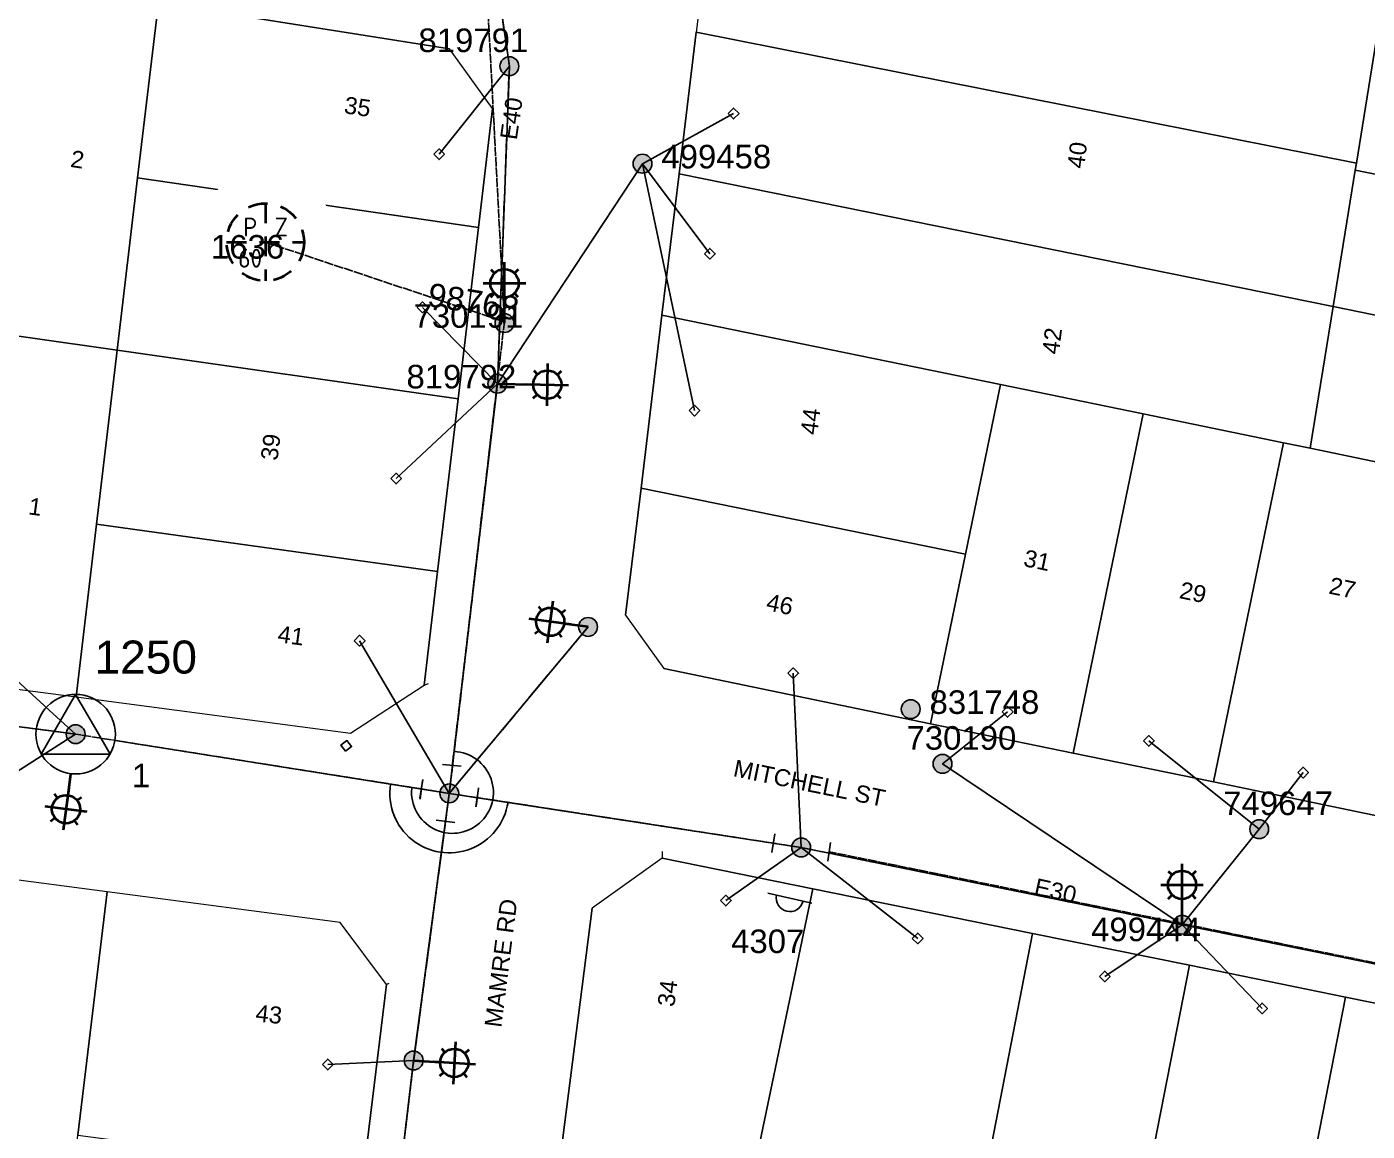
# Model space of a CAD drawing. Header units: metres. Extents: x 291879 to 294448, y 6259965 to 6261176.
# Drawn here: x 293697 to 293839.3, y 6260520.1 to 6260637.2 of the extents above; entities that cross this region are included whole.
import ezdxf
from ezdxf.enums import TextEntityAlignment as Align

# ---------------------------------------------------------------- set-up
doc = ezdxf.new("R2010")
doc.units = ezdxf.units.M
for name, pattern in [('Cable Exist OH', [1, 1, 0]), ('Cable New OH', [6, 4, -2]), ('Dash', [5, 3, -2])]:
    doc.linetypes.add(name, pattern=pattern)
doc.layers.get('0').update_dxf_attribs({"color": 6})
for name, color, linetype, lineweight in [('Cadastre Buildings_SP_EXT', 9, 'Continuous', 5), ('Cadastre Land Parcels_SP_EXT', 9, 'Continuous', 5), ('Cadastre Road Names_SP_HV_LV_SL_EXT', 9, 'Continuous', 5), ('Cadastre Roads_SP_EXT', 9, 'Continuous', 5)]:
    doc.layers.add(name, color=color, linetype=linetype, lineweight=lineweight)
for name, color, linetype in [('Equip_SL_EXT', 7, 'Continuous'), ('Equip_SP_HV_EXT', 7, 'Continuous'), ('Equip_SP_SL_EXT', 7, 'Continuous'), ('Mains_HV_EXT', 7, 'Continuous'), ('Mains_HV_NEW', 2, 'Continuous'), ('Mains_HV_NEW_Hardwired', 2, 'Continuous'), ('Mains_LV_EXT', 7, 'Continuous'), ('Mains_LV_NEW', 2, 'Continuous'), ('Mains_LV_NEW_E56', 2, 'Continuous'), ('Mains_LV_NEW_Hardwired', 2, 'Continuous'), ('Mains_SL_EXT', 7, 'Continuous'), ('OH_Details_SP_MISC', 7, 'Continuous'), ('Services_SP_EXT', 7, 'Continuous'), ('Sub_SP_HV_LV_EXT', 7, 'Continuous'), ('SupportsOH_SP_TR_HV_LV_SL_EXT', 7, 'Continuous')]:
    doc.layers.add(name, color=color, linetype=linetype)
doc.layers.add('Features_DEL', color=1, linetype='Continuous', plot=False)
doc.styles.add('iecARIAL', font='arial.ttf', dxfattribs={"height": 2})
doc.styles.add('IESYMBOL1', font='isocp.shx')
doc.styles.add('POLE_LABEL', font='arial.ttf')
doc.styles.add('SLCP_LABEL', font='arial.ttf', dxfattribs={"height": 3.5})
doc.styles.get("Standard").update_dxf_attribs({"font": 'arial.ttf'})

# ---------------------------------------------------------------- blocks, each defined once
blk = doc.blocks.new('SUB_POLE_EXT')
blk.add_wipeout([(0, 4.22), (0.42, 4.2), (0.83, 4.14), (1.21, 4.05), (1.62, 3.9), (1.99, 3.72), (2.35, 3.51), (2.68, 3.26), (2.99, 2.99), (3.28, 2.66), (3.52, 2.34), (3.76, 1.92), (3.9, 1.62), (4.04, 1.23), (4.18, 0.63), (4.22, 0), (4.18, -0.61), (4.06, -1.15), (3.9, -1.62), (3.58, -2.24), (3.22, -2.73), (2.97, -3.01), (2.68, -3.26), (2.36, -3.5), (2, -3.72), (1.64, -3.89), (1.25, -4.03), (0.82, -4.14), (0.42, -4.2), (0, -4.22), (-0.41, -4.2), (-0.8, -4.15), (-1.21, -4.05), (-1.62, -3.9), (-1.99, -3.73), (-2.35, -3.51), (-2.68, -3.26), (-2.96, -3.02), (-3.23, -2.72), (-3.51, -2.35), (-3.71, -2.01), (-3.91, -1.6), (-4.05, -1.21), (-4.16, -0.76), (-4.22, -0.14), (-4.21, 0.39), (-4.14, 0.83), (-4.03, 1.27), (-3.9, 1.63), (-3.71, 2.02), (-3.5, 2.37), (-3.28, 2.67), (-2.99, 2.99), (-2.68, 3.27), (-2.33, 3.52), (-1.98, 3.73), (-1.63, 3.9), (-1.2, 4.05), (-0.78, 4.15), (-0.4, 4.21)])
blk.add_line((2.16, 0.48), (2.16, 0.48, 0))
blk.add_lwpolyline([(-4.22, 0, 1), (4.22, 0, 1)], format="xyb", close=True)
blk.add_lwpolyline([(2.14, 0.52), (0, 4.22), (-3.66, -2.11), (3.66, -2.11)], close=True)
for tag, height, flags, p in [('ASSET_NUM', 3.5, 8, (2, 2)), ('STREET_CODE', 0.2, 9, (1.5, 0)), ('CONSTRUCTED_VOLTAGE', 0.2, 9, (1.5, -0.2)), ('OPERATING_VOLTAGE', 0.2, 9, (1.5, -0.6)), ('OPERATED_BY', 0.2, 9, (1.5, -0.8)), ('ORIENTATION', 0.2, 9, (1.5, -1.2)), ('OWNED_BY', 0.2, 9, (1.5, -1.4)), ('NO_PHASES', 0.2, 9, (1.5, -0.4)), ('MAINTAINED_BY', 0.2, 9, (1.5, -1)), ('SECONDARY_VOLTAGE', 0.2, 9, (1.5, -1.6)), ('STATE', 0.2, 9, (1.5, -1.8)), ('SUBSTATION_TYPE', 0.2, 9, (1.5, -2)), ('STREETNAME', 0.2, 9, (1.5, -2.8)), ('USAGE', 0.2, 9, (1.5, -2.2)), ('LEGEND', 0.2, 9, (1.5, -2.4)), ('LOCATION', 0.2, 9, (1.5, -2.6)), ('SUBURB', 0.2, 9, (1.5, -3)), ('Z', 0.2, 1, (1.5, -3.4)), ('NOTES', 0.2, 9, (1.5, -3.2))]:
    blk.add_attdef(tag, text='', height=height, dxfattribs=dict(flags=flags)).set_placement(p, align=Align.MIDDLE_LEFT)
blk = doc.blocks.new('SL_LANTERN_EXT')
at = {"lineweight": 40}
for p, q in [((0, 1.97), (0, 6.47)), ((-1.46, 5.68), (-1.06, 5.28)), ((1.46, 5.68), (1.06, 5.28)), ((-2.25, 4.22), (2.25, 4.22)), ((-1.46, 2.76), (-1.06, 3.16)), ((1.46, 2.76), (1.06, 3.16)), ((0, 0), (0, 2.72))]:
    blk.add_line(p, q, dxfattribs=at)
blk.add_circle((0, 4.22), 1.5, dxfattribs=at)
at = {"style": 'iecARIAL', "flags": 8}
blk.add_attdef('ASSET_NUM', (1.5, 1.5), '', height=2.5, dxfattribs=at)
for tag, p, height, flags in [('CONSTRUCTED_VOLTAGE', (0.98, -0.65), 0.2, 9), ('CONTROL_TYPE', (0.98, -0.85), 0.2, 9), ('LANTERN_PURPOSE', (0.98, -1.05), 0.2, 9), ('LANTERN_TYPE', (0.98, -1.25), 0.2, 9), ('NO_PHASES', (0.98, -1.45), 0.2, 9), ('LNUMBER', (2.18, -3.25), 2.5, 8), ('OPERATING_VOLTAGE', (0.98, -1.65), 0.2, 9), ('ORIENTATION', (0.98, -1.85), 0.2, 9), ('OWNED_BY', (0.98, -2.05), 0.2, 9), ('STATE', (0.98, -2.25), 0.2, 9), ('USAGE', (0.98, -2.45), 0.2, 9), ('CEXIST', (0.98, -2.65), 0.2, 9), ('CNEW', (0.98, -2.85), 0.2, 9), ('CNUMBER', (0.98, -3.05), 0.2, 9), ('CREMOVE', (0.98, -3.25), 0.2, 9), ('CREPLACE', (0.98, -3.45), 0.2, 9), ('LKINGHEIGHT', (0.98, -3.65), 0.2, 9), ('LBRACKET', (0.98, -3.85), 0.2, 9), ('LBRACKETVOCAB', (0.98, -4.05), 0.2, 9), ('LCATEGORY', (0.98, -4.25), 0.2, 9), ('LCHARGE1', (0.98, -4.45), 0.2, 9), ('LCHARGE1PERCENT', (0.98, -4.65), 0.2, 9), ('LCHARGE2', (0.98, -4.85), 0.2, 9), ('LCHARGE2PERCENT', (0.98, -5.05), 0.2, 9), ('LCHARGE3', (0.98, -5.25), 0.2, 9), ('LCHARGE3PERCENT', (0.98, -5.45), 0.2, 9), ('LEXIST', (0.98, -5.65), 0.2, 9), ('LLAMP', (0.98, -5.85), 0.2, 9), ('LLAMPVOCAB', (0.98, -6.05), 0.2, 9), ('LMAST', (0.98, -6.25), 0.2, 9), ('LMASTVOCAB', (0.98, -6.45), 0.2, 9), ('LNEW', (0.98, -6.65), 0.2, 9), ('LANTNUMBER', (0.98, -6.85), 0.2, 9), ('LOUTREACH', (0.98, -7.25), 0.2, 9), ('LOUTREACHVOCAB', (0.98, -7.45), 0.2, 9), ('LRATECODE', (0.98, -7.65), 0.2, 9), ('LREMOVE', (0.98, -7.85), 0.2, 9), ('LREPLACE', (0.98, -8.05), 0.2, 9), ('LTYPE', (0.98, -8.25), 0.2, 9), ('LTYPEVOCAB', (0.98, -8.45), 0.2, 9), ('LEGEND', (0.98, -8.65), 0.2, 9), ('STREETNAME', (0.98, -9.25), 0.2, 9), ('SUBURB', (0.98, -9.45), 0.2, 1), ('LOCATION', (0.98, -8.85), 0.2, 9), ('NOTES', (0.98, -9.05), 0.2, 9)]:
    blk.add_attdef(tag, p, '', height=height, dxfattribs=dict(flags=flags))
blk = doc.blocks.new('*U781')
at = {"lineweight": 40}
for p, q in [((4.44, 2), (4.18, -2.49)), ((0, 0), (2.81, -0.16)), ((2.94, 1.29), (3.31, 0.87)), ((5.85, 1.13), (5.43, 0.75)), ((2.06, -0.12), (6.55, -0.38)), ((2.77, -1.62), (3.19, -1.25)), ((5.68, -1.79), (5.31, -1.37))]:
    blk.add_line(p, q, dxfattribs=at)
blk.add_circle((4.31, -0.25), 1.5, dxfattribs=at)
at = {"style": 'iecARIAL', "flags": 8}
blk.add_attdef('ASSET_NUM', (1.5, 1.5), '', height=2.5, dxfattribs=at)
for tag, p, height, flags in [('CONSTRUCTED_VOLTAGE', (0.98, -0.65), 0.2, 9), ('CONTROL_TYPE', (0.98, -0.85), 0.2, 9), ('LANTERN_PURPOSE', (0.98, -1.05), 0.2, 9), ('LANTERN_TYPE', (0.98, -1.25), 0.2, 9), ('NO_PHASES', (0.98, -1.45), 0.2, 9), ('LNUMBER', (2.18, -3.25), 2.5, 8), ('OPERATING_VOLTAGE', (0.98, -1.65), 0.2, 9), ('ORIENTATION', (0.98, -1.85), 0.2, 9), ('OWNED_BY', (0.98, -2.05), 0.2, 9), ('STATE', (0.98, -2.25), 0.2, 9), ('USAGE', (0.98, -2.45), 0.2, 9), ('CEXIST', (0.98, -2.65), 0.2, 9), ('CNEW', (0.98, -2.85), 0.2, 9), ('CNUMBER', (0.98, -3.05), 0.2, 9), ('CREMOVE', (0.98, -3.25), 0.2, 9), ('CREPLACE', (0.98, -3.45), 0.2, 9), ('LKINGHEIGHT', (0.98, -3.65), 0.2, 9), ('LBRACKET', (0.98, -3.85), 0.2, 9), ('LBRACKETVOCAB', (0.98, -4.05), 0.2, 9), ('LCATEGORY', (0.98, -4.25), 0.2, 9), ('LCHARGE1', (0.98, -4.45), 0.2, 9), ('LCHARGE1PERCENT', (0.98, -4.65), 0.2, 9), ('LCHARGE2', (0.98, -4.85), 0.2, 9), ('LCHARGE2PERCENT', (0.98, -5.05), 0.2, 9), ('LCHARGE3', (0.98, -5.25), 0.2, 9), ('LCHARGE3PERCENT', (0.98, -5.45), 0.2, 9), ('LEXIST', (0.98, -5.65), 0.2, 9), ('LLAMP', (0.98, -5.85), 0.2, 9), ('LLAMPVOCAB', (0.98, -6.05), 0.2, 9), ('LMAST', (0.98, -6.25), 0.2, 9), ('LMASTVOCAB', (0.98, -6.45), 0.2, 9), ('LNEW', (0.98, -6.65), 0.2, 9), ('LANTNUMBER', (0.98, -6.85), 0.2, 9), ('LOUTREACH', (0.98, -7.25), 0.2, 9), ('LOUTREACHVOCAB', (0.98, -7.45), 0.2, 9), ('LRATECODE', (0.98, -7.65), 0.2, 9), ('LREMOVE', (0.98, -7.85), 0.2, 9), ('LREPLACE', (0.98, -8.05), 0.2, 9), ('LTYPE', (0.98, -8.25), 0.2, 9), ('LTYPEVOCAB', (0.98, -8.45), 0.2, 9), ('LEGEND', (0.98, -8.65), 0.2, 9), ('STREETNAME', (0.98, -9.25), 0.2, 9), ('SUBURB', (0.98, -9.45), 0.2, 1), ('LOCATION', (0.98, -8.85), 0.2, 9), ('NOTES', (0.98, -9.05), 0.2, 9)]:
    blk.add_attdef(tag, p, '', height=height, dxfattribs=dict(flags=flags))
blk = doc.blocks.new('*U782')
at = {"lineweight": 40}
for p, q in [((-5.27, 2.18), (-4.93, 1.73)), ((-4.32, -1.69), (-3.72, 2.77)), ((-2.38, 1.79), (-2.83, 1.45)), ((-1.79, 0.24), (-6.25, 0.84)), ((0, 0), (-2.53, 0.34)), ((-5.66, -0.71), (-5.21, -0.37)), ((-2.77, -1.1), (-3.11, -0.65))]:
    blk.add_line(p, q, dxfattribs=at)
blk.add_circle((-4.02, 0.54), 1.5, dxfattribs=at)
at = {"style": 'iecARIAL', "flags": 8}
blk.add_attdef('ASSET_NUM', (1.5, 1.5), '', height=2.5, dxfattribs=at)
for tag, p, height, flags in [('CONSTRUCTED_VOLTAGE', (0.98, -0.65), 0.2, 9), ('CONTROL_TYPE', (0.98, -0.85), 0.2, 9), ('LANTERN_PURPOSE', (0.98, -1.05), 0.2, 9), ('LANTERN_TYPE', (0.98, -1.25), 0.2, 9), ('NO_PHASES', (0.98, -1.45), 0.2, 9), ('LNUMBER', (2.18, -3.25), 2.5, 8), ('OPERATING_VOLTAGE', (0.98, -1.65), 0.2, 9), ('ORIENTATION', (0.98, -1.85), 0.2, 9), ('OWNED_BY', (0.98, -2.05), 0.2, 9), ('STATE', (0.98, -2.25), 0.2, 9), ('USAGE', (0.98, -2.45), 0.2, 9), ('CEXIST', (0.98, -2.65), 0.2, 9), ('CNEW', (0.98, -2.85), 0.2, 9), ('CNUMBER', (0.98, -3.05), 0.2, 9), ('CREMOVE', (0.98, -3.25), 0.2, 9), ('CREPLACE', (0.98, -3.45), 0.2, 9), ('LKINGHEIGHT', (0.98, -3.65), 0.2, 9), ('LBRACKET', (0.98, -3.85), 0.2, 9), ('LBRACKETVOCAB', (0.98, -4.05), 0.2, 9), ('LCATEGORY', (0.98, -4.25), 0.2, 9), ('LCHARGE1', (0.98, -4.45), 0.2, 9), ('LCHARGE1PERCENT', (0.98, -4.65), 0.2, 9), ('LCHARGE2', (0.98, -4.85), 0.2, 9), ('LCHARGE2PERCENT', (0.98, -5.05), 0.2, 9), ('LCHARGE3', (0.98, -5.25), 0.2, 9), ('LCHARGE3PERCENT', (0.98, -5.45), 0.2, 9), ('LEXIST', (0.98, -5.65), 0.2, 9), ('LLAMP', (0.98, -5.85), 0.2, 9), ('LLAMPVOCAB', (0.98, -6.05), 0.2, 9), ('LMAST', (0.98, -6.25), 0.2, 9), ('LMASTVOCAB', (0.98, -6.45), 0.2, 9), ('LNEW', (0.98, -6.65), 0.2, 9), ('LANTNUMBER', (0.98, -6.85), 0.2, 9), ('LOUTREACH', (0.98, -7.25), 0.2, 9), ('LOUTREACHVOCAB', (0.98, -7.45), 0.2, 9), ('LRATECODE', (0.98, -7.65), 0.2, 9), ('LREMOVE', (0.98, -7.85), 0.2, 9), ('LREPLACE', (0.98, -8.05), 0.2, 9), ('LTYPE', (0.98, -8.25), 0.2, 9), ('LTYPEVOCAB', (0.98, -8.45), 0.2, 9), ('LEGEND', (0.98, -8.65), 0.2, 9), ('STREETNAME', (0.98, -9.25), 0.2, 9), ('SUBURB', (0.98, -9.45), 0.2, 1), ('LOCATION', (0.98, -8.85), 0.2, 9), ('NOTES', (0.98, -9.05), 0.2, 9)]:
    blk.add_attdef(tag, p, '', height=height, dxfattribs=dict(flags=flags))
blk = doc.blocks.new('*U783')
at = {"lineweight": 40}
for p, q in [((0, 0), (-0.83, -6.48)), ((-2.28, -6.33), (-1.94, -6.78)), ((-0.74, -5.73), (-1.31, -10.2)), ((0.61, -6.7), (0.16, -7.05)), ((1.21, -8.25), (-3.25, -7.68)), ((-2.66, -9.23), (-2.21, -8.88)), ((0.24, -9.6), (-0.11, -9.15))]:
    blk.add_line(p, q, dxfattribs=at)
blk.add_circle((-1.02, -7.96), 1.5, dxfattribs=at)
at = {"style": 'iecARIAL', "flags": 8}
blk.add_attdef('ASSET_NUM', (1.5, 1.5), '', height=2.5, dxfattribs=at)
for tag, p, height, flags in [('CONSTRUCTED_VOLTAGE', (0.98, -0.65), 0.2, 9), ('CONTROL_TYPE', (0.98, -0.85), 0.2, 9), ('LANTERN_PURPOSE', (0.98, -1.05), 0.2, 9), ('LANTERN_TYPE', (0.98, -1.25), 0.2, 9), ('NO_PHASES', (0.98, -1.45), 0.2, 9), ('LNUMBER', (2.18, -3.25), 2.5, 8), ('OPERATING_VOLTAGE', (0.98, -1.65), 0.2, 9), ('ORIENTATION', (0.98, -1.85), 0.2, 9), ('OWNED_BY', (0.98, -2.05), 0.2, 9), ('STATE', (0.98, -2.25), 0.2, 9), ('USAGE', (0.98, -2.45), 0.2, 9), ('CEXIST', (0.98, -2.65), 0.2, 9), ('CNEW', (0.98, -2.85), 0.2, 9), ('CNUMBER', (0.98, -3.05), 0.2, 9), ('CREMOVE', (0.98, -3.25), 0.2, 9), ('CREPLACE', (0.98, -3.45), 0.2, 9), ('LKINGHEIGHT', (0.98, -3.65), 0.2, 9), ('LBRACKET', (0.98, -3.85), 0.2, 9), ('LBRACKETVOCAB', (0.98, -4.05), 0.2, 9), ('LCATEGORY', (0.98, -4.25), 0.2, 9), ('LCHARGE1', (0.98, -4.45), 0.2, 9), ('LCHARGE1PERCENT', (0.98, -4.65), 0.2, 9), ('LCHARGE2', (0.98, -4.85), 0.2, 9), ('LCHARGE2PERCENT', (0.98, -5.05), 0.2, 9), ('LCHARGE3', (0.98, -5.25), 0.2, 9), ('LCHARGE3PERCENT', (0.98, -5.45), 0.2, 9), ('LEXIST', (0.98, -5.65), 0.2, 9), ('LLAMP', (0.98, -5.85), 0.2, 9), ('LLAMPVOCAB', (0.98, -6.05), 0.2, 9), ('LMAST', (0.98, -6.25), 0.2, 9), ('LMASTVOCAB', (0.98, -6.45), 0.2, 9), ('LNEW', (0.98, -6.65), 0.2, 9), ('LANTNUMBER', (0.98, -6.85), 0.2, 9), ('LOUTREACH', (0.98, -7.25), 0.2, 9), ('LOUTREACHVOCAB', (0.98, -7.45), 0.2, 9), ('LRATECODE', (0.98, -7.65), 0.2, 9), ('LREMOVE', (0.98, -7.85), 0.2, 9), ('LREPLACE', (0.98, -8.05), 0.2, 9), ('LTYPE', (0.98, -8.25), 0.2, 9), ('LTYPEVOCAB', (0.98, -8.45), 0.2, 9), ('LEGEND', (0.98, -8.65), 0.2, 9), ('STREETNAME', (0.98, -9.25), 0.2, 9), ('SUBURB', (0.98, -9.45), 0.2, 1), ('LOCATION', (0.98, -8.85), 0.2, 9), ('NOTES', (0.98, -9.05), 0.2, 9)]:
    blk.add_attdef(tag, p, '', height=height, dxfattribs=dict(flags=flags))
blk = doc.blocks.new('CCP_EXT')
at = {"flags": 9}
for tag, p in [('LEGEND', (0, -1.4)), ('STATE', (0, -1.8)), ('LIFE_SUPPORT', (0, -1.6)), ('NOTES', (0, -2))]:
    blk.add_attdef(tag, text='', height=0.2, dxfattribs=at).set_placement(p, align=Align.MIDDLE_LEFT)
blk.add_wipeout([(0, 0.57), (0.57, 0), (0, -0.57), (-0.57, 0)])
blk.add_lwpolyline([(-0.57, 0), (0, 0.57), (0.57, 0), (0, -0.57), (-0.57, 0)])
at = {"flags": 1}
blk.add_attdef('Z', (0, 0), '', height=0.2, dxfattribs=at)
at = {"flags": 9}
for tag, p in [('CCP_TYPE', (0, 0)), ('CONSTRUCTED_VOLTAGE', (0, -0.2)), ('OPERATING_VOLTAGE', (0, -0.6)), ('ORIENTATION', (0, -0.8)), ('OWNED_BY', (0, -1)), ('NO_PHASES', (0, -0.4)), ('USAGE', (0, -1.2))]:
    blk.add_attdef(tag, text='', height=0.2, dxfattribs=at).set_placement(p, align=Align.MIDDLE_LEFT)
blk = doc.blocks.new('POLE_EXT')
blk.add_hatch(color=256).paths.add_polyline_path([(-1, 0, 1), (1, 0, 1)])
blk.add_lwpolyline([(-1, 0, 1), (1, 0, 1)], format="xyb", close=True)
for tag, height, flags, p in [('pNumber', 2.5, 8, (-17.84, 2.07)), ('OWNED_BY', 0.2, 9, (1.35, -0.4)), ('SPECIAL_USE', 0.2, 9, (1.35, -0.8)), ('STATE', 0.2, 9, (1.35, -1)), ('cLV', 0.2, 9, (1.35, -1.4)), ('PARENT', 0.2, 9, (1.35, -0.6)), ('USAGE', 0.2, 9, (1.35, -1.2)), ('hDepth', 0.2, 9, (1.35, -1.6)), ('hDia', 0.2, 9, (1.35, -1.8)), ('cHV', 0.2, 9, (1.35, -2)), ('LBRACKET', 0.2, 9, (1.35, -2.2)), ('LExisting', 0.2, 9, (1.35, -2.4)), ('LANTNUMBER', 0.2, 9, (1.35, -2.6)), ('LOther', 0.2, 9, (1.35, -2.8)), ('cLinedev', 0.2, 9, (1.35, -3.4)), ('pExisting', 0.2, 9, (1.35, -3.8)), ('LRemove', 0.2, 9, (1.35, -3)), ('LEGEND', 0.2, 9, (1.35, -3.2)), ('LOCATION', 0.2, 9, (1.35, -3.6)), ('PFNUMBER', 0.2, 9, (1.35, -4)), ('NEWPFNUMBER', 0.2, 9, (1.35, -4.2)), ('pFooting', 0.2, 9, (1.35, -4.4)), ('pNew', 0.2, 9, (1.35, -4.6)), ('pRelocate', 0.2, 9, (1.35, -5)), ('pRemove', 0.2, 9, (1.35, -5.2)), ('pReplace', 0.2, 9, (1.35, -5.4)), ('pStay', 0.2, 9, (1.35, -5.6)), ('pType', 0.2, 9, (1.35, -5.8)), ('cspan', 0.2, 9, (1.35, -6)), ('STREETNAME', 0.2, 9, (1.35, -6.2)), ('SUBURB', 0.2, 9, (1.35, -6.4)), ('OPERATED_BY', 0.2, 9, (1.36, -7.01)), ('NOTES', 0.2, 9, (1.35, -6.6)), ('MAINTAINED_BY', 0.2, 9, (1.36, -6.81))]:
    blk.add_attdef(tag, text='', height=height, dxfattribs=dict(flags=flags)).set_placement(p, align=Align.MIDDLE_LEFT)
at = {"style": 'POLE_LABEL'}
for tag, height, flags, p in [('ASSET_NUM', 2.5, 8, (2, 2)), ('STRUCTURE_PLANT_NUMBER', 0.2, 9, (1.35, 0.03)), ('STREET_CODE', 0.2, 9, (1.35, -0.2))]:
    blk.add_attdef(tag, text='', height=height, dxfattribs=dict(at, flags=flags)).set_placement(p, align=Align.MIDDLE_LEFT)
at = {"flags": 1}
blk.add_attdef('Z', (1.35, -7.33), '', height=0.2, dxfattribs=at)
blk = doc.blocks.new('HV_USL_CLOSED_EXT')
blk.add_line((2.4, 5.5), (-2.4, 5.5))
blk.add_lwpolyline([(1.44, 5.5, 0.414214), (0, 6.94, 0.414214), (-1.44, 5.5)], format="xyb")
for tag, height, flags, p in [('ASSET_NUM', 2.5, 8, (2, 2)), ('STREET_CODE', 0.2, 9, (1.5, 0)), ('ACTUAL_STATUS', 0.2, 9, (1.5, -0.2)), ('CONSTRUCTED_VOLTAGE', 0.2, 9, (1.5, -0.4)), ('OPERATING_VOLTAGE', 0.2, 9, (1.5, -0.8)), ('ORIENTATION', 0.2, 9, (1.5, -1)), ('OWNED_BY', 0.2, 9, (1.5, -1.2)), ('OPERATED_BY', 0.2, 9, (1.5, -1.4)), ('NO_PHASES', 0.2, 9, (1.5, -0.6)), ('STATE', 0.2, 9, (1.5, -1.8)), ('SWITCH_TYPE', 0.2, 9, (1.5, -2)), ('STREETNAME', 0.2, 9, (1.5, -2.8)), ('MAINTAINED_BY', 0.2, 9, (1.5, -1.6)), ('USAGE', 0.2, 9, (1.5, -2.2)), ('LEGEND', 0.2, 9, (1.5, -2.4)), ('LOCATION', 0.2, 9, (1.5, -2.6)), ('SUBURB', 0.2, 9, (1.5, -3)), ('Z', 0.2, 1, (1.5, -3.6)), ('NOTES', 0.2, 9, (1.5, -3.2)), ('LABEL_ALIGNMENT', 0.2, 9, (1.5, -3.4))]:
    blk.add_attdef(tag, text='', height=height, dxfattribs=dict(flags=flags)).set_placement(p, align=Align.MIDDLE_LEFT)
blk = doc.blocks.new('SLCP_ZELL_EXT')
blk.add_wipeout([(-0.24, 7.5), (-0.71, 7.47), (-1.17, 7.41), (-1.64, 7.32), (-2.09, 7.21), (-2.54, 7.06), (-2.98, 6.89), (-3.41, 6.69), (-3.82, 6.46), (-4.22, 6.21), (-4.6, 5.93), (-4.96, 5.63), (-5.31, 5.31), (-5.63, 4.96), (-5.93, 4.6), (-6.21, 4.22), (-6.46, 3.82), (-6.69, 3.41), (-6.89, 2.98), (-7.06, 2.54), (-7.21, 2.09), (-7.32, 1.64), (-7.41, 1.17), (-7.47, 0.71), (-7.5, 0.24), (-7.5, -0.24), (-7.47, -0.71), (-7.41, -1.17), (-7.32, -1.64), (-7.21, -2.09), (-7.06, -2.54), (-6.89, -2.98), (-6.69, -3.41), (-6.46, -3.82), (-6.21, -4.22), (-5.93, -4.6), (-5.63, -4.96), (-5.31, -5.31), (-4.96, -5.63), (-4.6, -5.93), (-4.22, -6.21), (-3.82, -6.46), (-3.41, -6.69), (-2.98, -6.89), (-2.54, -7.06), (-2.09, -7.21), (-1.64, -7.32), (-1.17, -7.41), (-0.71, -7.47), (-0.24, -7.5), (0.24, -7.5), (0.71, -7.47), (1.17, -7.41), (1.64, -7.32), (2.09, -7.21), (2.54, -7.06), (2.98, -6.89), (3.41, -6.69), (3.82, -6.46), (4.22, -6.21), (4.6, -5.93), (4.96, -5.63), (5.31, -5.31), (5.63, -4.96), (5.93, -4.6), (6.21, -4.22), (6.46, -3.82), (6.69, -3.41), (6.89, -2.98), (7.06, -2.54), (7.21, -2.09), (7.32, -1.64), (7.41, -1.17), (7.47, -0.71), (7.5, -0.24), (7.5, 0.24), (7.47, 0.71), (7.41, 1.17), (7.32, 1.64), (7.21, 2.09), (7.06, 2.54), (6.89, 2.98), (6.69, 3.41), (6.46, 3.82), (6.21, 4.22), (5.93, 4.6), (5.63, 4.96), (5.31, 5.31), (4.96, 5.63), (4.6, 5.93), (4.22, 6.21), (3.82, 6.46), (3.41, 6.69), (2.98, 6.89), (2.54, 7.06), (2.09, 7.21), (1.64, 7.32), (1.17, 7.41), (0.71, 7.47), (0.24, 7.5)])
at = {"linetype": 'Dash', "lineweight": 40, "ltscale": 0.7}
for p, q in [((0, 4.11), (0, -4.11)), ((-4.11, 0), (4.11, 0))]:
    blk.add_line(p, q, dxfattribs=at)
blk.add_circle((0, 0), 4.11, dxfattribs=at)
at = {"lineweight": 40, "style": 'IESYMBOL1'}
for s, p in [('P', (-1.6, 0)), ('Z', (1.7, 0)), ('60', (-1.61, -3.31))]:
    blk.add_text(s, height=2, dxfattribs=at).set_placement(p, align=Align.BOTTOM_CENTER)
at = {"style": 'SLCP_LABEL'}
for tag, height, flags, p in [('ASSET_NUM', 2.5, 8, (2, 2)), ('STREET_CODE', 0.2, 9, (0, -0.2))]:
    blk.add_attdef(tag, text='', height=height, dxfattribs=dict(at, flags=flags)).set_placement(p, align=Align.MIDDLE_LEFT)
at = {"flags": 1}
blk.add_attdef('Z', (0, 0), '', height=0.2, dxfattribs=at)
at = {"flags": 9}
for tag, p in [('CONSTRUCTED_VOLTAGE', (0, -0.4)), ('CONTROL_TYPE', (0, -0.6)), ('OPERATING_VOLTAGE', (0, -1)), ('ORIENTATION', (0, -1.2)), ('OWNED_BY', (0, -1.4)), ('NO_PHASES', (0, -0.8)), ('STATE', (0, -2)), ('USAGE', (0, -1.6)), ('LOCATION', (0, -1.8)), ('NOTES', (0, -2.2))]:
    blk.add_attdef(tag, text='', height=0.2, dxfattribs=at).set_placement(p, align=Align.MIDDLE_LEFT)
blk = doc.blocks.new('*U773')
at = {"lineweight": 40}
for p, q in [((5.33, 2.15), (5.25, -2.35)), ((0, 0), (3.8, -0.07)), ((3.86, 1.39), (4.25, 0.98)), ((6.78, 1.33), (6.37, 0.94)), ((3.04, -0.06), (7.54, -0.14)), ((3.81, -1.53), (4.21, -1.14)), ((6.72, -1.58), (6.33, -1.18))]:
    blk.add_line(p, q, dxfattribs=at)
blk.add_circle((5.29, -0.1), 1.5, dxfattribs=at)
at = {"style": 'iecARIAL', "flags": 8}
blk.add_attdef('ASSET_NUM', (1.5, 1.5), '', height=2.5, dxfattribs=at)
for tag, p, height, flags in [('CONSTRUCTED_VOLTAGE', (0.98, -0.65), 0.2, 9), ('CONTROL_TYPE', (0.98, -0.85), 0.2, 9), ('LANTERN_PURPOSE', (0.98, -1.05), 0.2, 9), ('LANTERN_TYPE', (0.98, -1.25), 0.2, 9), ('NO_PHASES', (0.98, -1.45), 0.2, 9), ('LNUMBER', (2.18, -3.25), 2.5, 8), ('OPERATING_VOLTAGE', (0.98, -1.65), 0.2, 9), ('ORIENTATION', (0.98, -1.85), 0.2, 9), ('OWNED_BY', (0.98, -2.05), 0.2, 9), ('STATE', (0.98, -2.25), 0.2, 9), ('USAGE', (0.98, -2.45), 0.2, 9), ('CEXIST', (0.98, -2.65), 0.2, 9), ('CNEW', (0.98, -2.85), 0.2, 9), ('CNUMBER', (0.98, -3.05), 0.2, 9), ('CREMOVE', (0.98, -3.25), 0.2, 9), ('CREPLACE', (0.98, -3.45), 0.2, 9), ('LKINGHEIGHT', (0.98, -3.65), 0.2, 9), ('LBRACKET', (0.98, -3.85), 0.2, 9), ('LBRACKETVOCAB', (0.98, -4.05), 0.2, 9), ('LCATEGORY', (0.98, -4.25), 0.2, 9), ('LCHARGE1', (0.98, -4.45), 0.2, 9), ('LCHARGE1PERCENT', (0.98, -4.65), 0.2, 9), ('LCHARGE2', (0.98, -4.85), 0.2, 9), ('LCHARGE2PERCENT', (0.98, -5.05), 0.2, 9), ('LCHARGE3', (0.98, -5.25), 0.2, 9), ('LCHARGE3PERCENT', (0.98, -5.45), 0.2, 9), ('LEXIST', (0.98, -5.65), 0.2, 9), ('LLAMP', (0.98, -5.85), 0.2, 9), ('LLAMPVOCAB', (0.98, -6.05), 0.2, 9), ('LMAST', (0.98, -6.25), 0.2, 9), ('LMASTVOCAB', (0.98, -6.45), 0.2, 9), ('LNEW', (0.98, -6.65), 0.2, 9), ('LANTNUMBER', (0.98, -6.85), 0.2, 9), ('LOUTREACH', (0.98, -7.25), 0.2, 9), ('LOUTREACHVOCAB', (0.98, -7.45), 0.2, 9), ('LRATECODE', (0.98, -7.65), 0.2, 9), ('LREMOVE', (0.98, -7.85), 0.2, 9), ('LREPLACE', (0.98, -8.05), 0.2, 9), ('LTYPE', (0.98, -8.25), 0.2, 9), ('LTYPEVOCAB', (0.98, -8.45), 0.2, 9), ('LEGEND', (0.98, -8.65), 0.2, 9), ('STREETNAME', (0.98, -9.25), 0.2, 9), ('SUBURB', (0.98, -9.45), 0.2, 1), ('LOCATION', (0.98, -8.85), 0.2, 9), ('NOTES', (0.98, -9.05), 0.2, 9)]:
    blk.add_attdef(tag, p, '', height=height, dxfattribs=dict(flags=flags))
blk = doc.blocks.new('*U790')
blk.add_line((1, 3), (-1, 3))
at = {"flags": 1}
blk.add_attdef('Z', (0, 0), '', height=0.2, dxfattribs=at)
at = {"flags": 9}
for tag, p in [('CONNECTOR_TYPE', (0, 0)), ('CONSTRUCTED_VOLTAGE', (0, -0.2)), ('OPERATING_VOLTAGE', (0, -0.6)), ('ORIENTATION', (0, -0.8)), ('OWNED_BY', (0, -1)), ('STATE', (0, -1.2)), ('NO_PHASES', (0, -0.4)), ('USAGE', (0, -1.4)), ('OPERATED_BY', (0, -2.01)), ('NOTES', (0, -1.6)), ('MAINTAINED_BY', (0, -1.81))]:
    blk.add_attdef(tag, text='', height=0.2, dxfattribs=at).set_placement(p, align=Align.MIDDLE_LEFT)
blk = doc.blocks.new('*U791')
blk.add_line((0.87, 3.04), (-1.12, 2.96))
at = {"flags": 1}
blk.add_attdef('Z', (0, 0), '', height=0.2, dxfattribs=at)
at = {"flags": 9}
for tag, p in [('CONNECTOR_TYPE', (0, 0)), ('CONSTRUCTED_VOLTAGE', (0, -0.2)), ('OPERATING_VOLTAGE', (0, -0.6)), ('ORIENTATION', (0, -0.8)), ('OWNED_BY', (0, -1)), ('STATE', (0, -1.2)), ('NO_PHASES', (0, -0.4)), ('USAGE', (0, -1.4)), ('OPERATED_BY', (0, -2.01)), ('NOTES', (0, -1.6)), ('MAINTAINED_BY', (0, -1.81))]:
    blk.add_attdef(tag, text='', height=0.2, dxfattribs=at).set_placement(p, align=Align.MIDDLE_LEFT)

msp = doc.modelspace()

# ---------------------------------------------------------------- linework, layer by layer
at = {"layer": 'Cadastre Land Parcels_SP_EXT', "linetype": 'Continuous'}
for points in [[(293768.05, 6260636.67), (293838.11, 6260622.77), (293840.4, 6260636.84), (293840.54, 6260637.59), (293842.8, 6260651.59), (293843.03, 6260652.82), (293771.72, 6260667.01), (293769.97, 6260651.8), (293768.05, 6260636.67)], [(293710.97, 6260639.77), (293693.05, 6260642.49), (293688.42, 6260605.51), (293706.6, 6260602.93), (293708.77, 6260621.23), (293710.97, 6260639.77)], [(293741.86, 6260634.9), (293710.97, 6260639.77), (293708.77, 6260621.23), (293744.93, 6260615.95), (293746.43, 6260628.59), (293741.86, 6260634.9)], [(293838.11, 6260622.77), (293768.05, 6260636.67), (293766.24, 6260621.63), (293835.64, 6260607.56), (293837.99, 6260622.02), (293838.11, 6260622.77)], [(293911.02, 6260622.67), (293840.4, 6260636.84), (293838.11, 6260622.77), (293837.99, 6260622.02), (293908.01, 6260607.97), (293910.33, 6260619.33), (293911.02, 6260622.67)], [(293908.01, 6260607.97), (293837.99, 6260622.02), (293835.64, 6260607.56), (293904.99, 6260593.36), (293908.01, 6260607.97)], [(293744.93, 6260615.95), (293708.77, 6260621.23), (293706.6, 6260602.93), (293742.77, 6260597.77), (293744.93, 6260615.95)], [(293835.64, 6260607.56), (293766.24, 6260621.63), (293764.41, 6260606.65), (293800.35, 6260599.28), (293815.48, 6260596.17), (293830.39, 6260593.11), (293833.19, 6260592.54), (293835.64, 6260607.56)], [(293800.35, 6260599.28), (293764.41, 6260606.65), (293762.19, 6260588.29), (293796.62, 6260581.3), (293800.35, 6260599.28)], [(293904.99, 6260593.36), (293835.64, 6260607.56), (293833.19, 6260592.54), (293848.14, 6260589.44), (293866.08, 6260585.75), (293884.09, 6260582.07), (293901.96, 6260578.43), (293904.99, 6260593.36)], [(293742.77, 6260597.77), (293706.6, 6260602.93), (293704.41, 6260584.47), (293740.6, 6260579.46), (293742.77, 6260597.77)], [(293808.05, 6260560.19), (293815.48, 6260596.17), (293800.35, 6260599.28), (293796.62, 6260581.3), (293792.91, 6260563.31), (293808.05, 6260560.19)], [(293822.93, 6260557.13), (293830.39, 6260593.11), (293815.48, 6260596.17), (293808.05, 6260560.19), (293822.93, 6260557.13)], [(293840.81, 6260553.44), (293848.14, 6260589.44), (293833.19, 6260592.54), (293830.39, 6260593.11), (293822.93, 6260557.13), (293840.81, 6260553.44)], [(293792.91, 6260563.31), (293796.62, 6260581.3), (293762.19, 6260588.29), (293760.56, 6260574.84), (293764.61, 6260569.15), (293792.91, 6260563.31)], [(293780.42, 6260545.8), (293764.42, 6260549.05), (293757.02, 6260543.74), (293753.44, 6260515.77), (293773.31, 6260511.76), (293780.42, 6260545.8)], [(293702.41, 6260519.66), (293705.52, 6260545.47), (293687.48, 6260547.83), (293681.32, 6260498.07), (293699.51, 6260495.64), (293702.41, 6260519.66)], [(293730.25, 6260542.23), (293705.52, 6260545.47), (293702.41, 6260519.66), (293732.74, 6260515.66), (293735.17, 6260535.66), (293730.25, 6260542.23)], [(293820.39, 6260537.68), (293803.72, 6260541.06), (293797.12, 6260506.96), (293794.23, 6260492.04), (293791.25, 6260476.75), (293788.32, 6260461.61), (293804.85, 6260458.27), (293820.39, 6260537.68)], [(293836.96, 6260534.31), (293820.39, 6260537.68), (293804.85, 6260458.27), (293821.46, 6260454.91), (293825.01, 6260473.07), (293828.51, 6260491.06), (293836.96, 6260534.31)], [(293854.76, 6260530.7), (293836.96, 6260534.31), (293828.51, 6260491.06), (293846.16, 6260487.44), (293854.76, 6260530.7)]]:
    msp.add_lwpolyline(points, close=True, dxfattribs=at)
at = {"layer": 'Cadastre Roads_SP_EXT', "linetype": 'Continuous'}
for points in [[(293741.41, 6260656.39), (293700.09, 6260662.01), (293680.31, 6260665.06), (293660.44, 6260668.11), (293640.54, 6260671.16), (293620.77, 6260674.2), (293600.86, 6260677.26), (293581.22, 6260680.27), (293561.22, 6260683.35), (293560.72, 6260683.43), (293554.23, 6260684.48), (293554.58, 6260674.13), (293554.94, 6260663.78), (293566.79, 6260661.93), (293584.89, 6260659.14), (293602.85, 6260656.37), (293620.97, 6260653.59), (293638.83, 6260650.86), (293657.04, 6260648.03), (293674.87, 6260645.31), (293693.05, 6260642.49), (293710.97, 6260639.77), (293741.86, 6260634.9)], [(293743.77, 6260404.48), (293745.58, 6260419.23), (293745.64, 6260419.83), (293747.21, 6260435.97), (293749.55, 6260452.12), (293749.69, 6260453.04), (293749.83, 6260453.94), (293749.92, 6260453.91), (293751.83, 6260469.19), (293747.67, 6260470.06), (293749.61, 6260485.53), (293751.51, 6260500.66), (293753.44, 6260515.77), (293757.02, 6260543.74), (293757.02, 6260543.74)]]:
    msp.add_lwpolyline(points, dxfattribs=at)
at = {"layer": 'Mains_HV_EXT', "color": 7, "linetype": 'Cable Exist OH'}
for points in [[(293738.88, 6260556.39), (293702.19, 6260562.2)], [(293776.22, 6260550.64), (293744.81, 6260555.47)]]:
    msp.add_lwpolyline(points, dxfattribs=at)
at = {"layer": 'Mains_HV_NEW_Hardwired', "color": 7, "linetype": 'Continuous'}
msp.add_arc((293741.84, 6260555.92), 6.31, 171.0017, 351.2642, dxfattribs=at).dxf.unprotected_set("ltscale", 0)
at = {"layer": 'Mains_LV_EXT', "linetype": 'Cable Exist OH'}
for points in [[(293745.16, 6260654.1), (293748.22, 6260633.06), (293746.95, 6260599.38)], [(293746.95, 6260599.38), (293742.17, 6260558.91)], [(293738.88, 6260556.39), (293702.19, 6260562.2)], [(293744.81, 6260555.47), (293779.19, 6260550.18)], [(293738.06, 6260527.58), (293741.45, 6260552.95)], [(293779.19, 6260550.18), (293819.61, 6260541.99)], [(293819.61, 6260541.99), (293854.88, 6260534.83)], [(293735.06, 6260502.34), (293738.06, 6260527.58)]]:
    msp.add_lwpolyline(points, dxfattribs=at)
at = {"layer": 'Mains_LV_NEW_E56', "color": 2, "linetype": 'Cable New OH'}
msp.add_lwpolyline([(293702.19, 6260562.2), (293664.98, 6260567.11)], dxfattribs=at)
at = {"layer": 'Mains_LV_NEW_Hardwired', "color": 2, "linetype": 'Continuous'}
msp.add_arc((293742.18, 6260556.02), 4.34, 174.2731, 87.9196, dxfattribs=at).dxf.unprotected_set("ltscale", 0)
at = {"layer": 'Mains_SL_EXT', "linetype": 'Cable Exist OH'}
for points in [[(293747.69, 6260605.95), (293745.15, 6260654.11)], [(293741.84, 6260555.92), (293747.69, 6260605.95)], [(293741.84, 6260555.92), (293756.57, 6260573.58)], [(293738.06, 6260527.58), (293741.84, 6260555.92)], [(293735.06, 6260502.34), (293738.06, 6260527.58)]]:
    msp.add_lwpolyline(points, dxfattribs=at)
at = {"layer": 'OH_Details_SP_MISC', "color": 7, "linetype": 'Continuous', "flags": 128}
msp.add_lwpolyline([(293745.14, 6260654.14), (293748.22, 6260633.06), (293746.95, 6260599.38), (293741.84, 6260555.92), (293702.19, 6260562.2)], dxfattribs=at)
at = {"layer": 'Services_SP_EXT'}
for points in [[(293762.35, 6260622.72), (293746.95, 6260599.38)], [(293756.57, 6260573.58), (293741.84, 6260555.92)], [(293827.8, 6260552.12), (293819.61, 6260541.99)]]:
    msp.add_lwpolyline(points, dxfattribs=at)

# ---------------------------------------------------------------- block references
at = {"layer": 'Equip_SP_SL_EXT'}
for name, p in [('*U773', (293746.95, 6260599.38)), ('*U782', (293756.57, 6260573.58)), ('*U783', (293702.19, 6260562.2)), ('SL_LANTERN_EXT', (293819.61, 6260541.99)), ('*U781', (293738.06, 6260527.58))]:
    msp.add_blockref(name, p, dxfattribs=at)
at = {"layer": 'Features_DEL'}
ref = msp.add_blockref('SL_LANTERN_EXT', (293747.7, 6260605.81), dxfattribs=at)
ref.add_attrib('ASSET_NUM', '98768', dxfattribs={"layer": '0', "height": 2.5, "rotation": 350.7769, "style": 'iecARIAL'}).set_placement((293749.2, 6260607.31), align=Align.MIDDLE_RIGHT)
at = {"layer": 'Mains_HV_NEW', "color": 7, "linetype": 'Continuous'}
for p, rotation in [((293741.84, 6260555.92), 81.00172056397174), ((293741.84, 6260555.92), 261.2641958411834), ((293779.19, 6260550.18), 81.00172056397174), ((293779.19, 6260550.18), 261.2641958411834)]:
    msp.add_blockref('*U790', p, dxfattribs=dict(at, rotation=rotation)).dxf.unprotected_set("ltscale", 0)
at = {"layer": 'Mains_LV_NEW', "color": 2, "linetype": 'Cable New OH'}
for name, rotation in [('*U791', 352.4801511715406), ('*U790', 82.4794476172831), ('*U790', 262.4801511715407), ('*U790', 172.4801511715406)]:
    msp.add_blockref(name, (293741.84, 6260555.92), dxfattribs=dict(at, rotation=rotation)).dxf.unprotected_set("ltscale", 0)
at = {"layer": 'SupportsOH_SP_TR_HV_LV_SL_EXT'}
ref = msp.add_blockref('POLE_EXT', (293748.22, 6260633.06), dxfattribs=at)
ref.add_attrib('ASSET_NUM', '819791', dxfattribs={"layer": '0', "height": 2.5, "style": 'POLE_LABEL'}).set_placement((293750.22, 6260633.81), align=Align.BOTTOM_RIGHT)
ref = msp.add_blockref('POLE_EXT', (293762.35, 6260622.72), dxfattribs=at)
ref.add_attrib('ASSET_NUM', '499458', dxfattribs={"layer": '0', "height": 2.5, "style": 'POLE_LABEL'}).set_placement((293764.35, 6260623.47), align=Align.MIDDLE_LEFT)
ref = msp.add_blockref('POLE_EXT', (293746.95, 6260599.38), dxfattribs=at)
ref.add_attrib('ASSET_NUM', '819792', dxfattribs={"layer": '0', "height": 2.5, "style": 'POLE_LABEL'}).set_placement((293748.95, 6260600.13), align=Align.MIDDLE_RIGHT)
for p in [(293756.57, 6260573.58), (293741.84, 6260555.92), (293738.06, 6260527.58)]:
    msp.add_blockref('POLE_EXT', p, dxfattribs=at)
ref = msp.add_blockref('POLE_EXT', (293794.19, 6260559.05), dxfattribs=at)
ref.add_attrib('ASSET_NUM', '730190', dxfattribs={"layer": '0', "height": 2.5, "rotation": 359.9602, "style": 'POLE_LABEL'}).set_placement((293796.19, 6260559.8), align=Align.BOTTOM_CENTER)
ref = msp.add_blockref('POLE_EXT', (293827.8, 6260552.12), dxfattribs=at)
ref.add_attrib('ASSET_NUM', '749647', dxfattribs={"layer": '0', "height": 2.5, "rotation": 0.0336, "style": 'POLE_LABEL'}).set_placement((293829.8, 6260552.87), align=Align.BOTTOM_CENTER)
at = {"layer": 'SupportsOH_SP_TR_HV_LV_SL_EXT', "rotation": 0.06422584046370593}
msp.add_blockref('POLE_EXT', (293779.19, 6260550.18), dxfattribs=at)
at = {"layer": 'SupportsOH_SP_TR_HV_LV_SL_EXT'}
ref = msp.add_blockref('POLE_EXT', (293819.61, 6260541.99), dxfattribs=at)
ref.add_attrib('ASSET_NUM', '499444', dxfattribs={"layer": '0', "height": 2.5, "style": 'POLE_LABEL'}).set_placement((293821.61, 6260542.74), align=Align.TOP_RIGHT)

# ---------------------------------------------------------------- texts
at = {"layer": 'Cadastre Land Parcels_SP_EXT'}
for s, rotation, p in [('35', 351.2512, (293730.59, 6260628.09)), ('40', 82.8805, (293809.2, 6260622.13)), ('2', 351.3552, (293701.56, 6260622.39)), ('37', 82.8068, (293725.77, 6260609.47)), ('42', 82.8809, (293806.53, 6260602.42)), ('44', 82.8805, (293780.89, 6260593.88)), ('39', 82.8068, (293723.6, 6260591.16)), ('1', 352.4794, (293697.1, 6260585.53)), ('31', 348.3551, (293802.68, 6260580.05)), ('29', 348.3606, (293819.22, 6260576.65)), ('27', 348.3586, (293835.09, 6260577.13)), ('46', 348.3581, (293775.38, 6260575.38)), ('41', 352.4669, (293723.55, 6260571.96)), ('34', 83.0566, (293765.72, 6260533.22)), ('43', 353.9936, (293721.22, 6260531.74))]:
    msp.add_text(s, height=1.8, rotation=rotation, dxfattribs=at).set_placement(p)
at = {"layer": 'Cadastre Road Names_SP_HV_LV_SL_EXT'}
for s, rotation, p in [('MITCHELL ST', 348.4348, (293771.88, 6260557.76)), ('MAMRE RD', 82.8418, (293747.36, 6260531.02))]:
    msp.add_text(s, height=1.8, rotation=rotation, dxfattribs=at).set_placement(p)
at = {"layer": 'Features_DEL'}
msp.add_text('E40', height=1.8, rotation=81.795, dxfattribs=at).set_placement((293749, 6260625.17))
at = {"layer": 'Mains_LV_EXT'}
msp.add_text('E30', height=1.8, rotation=347.4193, dxfattribs=at).set_placement((293803.8, 6260545.19))

# ---------------------------------------------------------------- next in the draw order: block references
at = {"layer": 'Equip_SL_EXT'}
ref = msp.add_blockref('SLCP_ZELL_EXT', (293722.32, 6260614.4), dxfattribs=at)
ref.add_attrib('ASSET_NUM', '1636', dxfattribs={"layer": '0', "height": 2.5, "style": 'SLCP_LABEL'}).set_placement((293724.32, 6260615.15), align=Align.TOP_RIGHT)
at = {"layer": 'Services_SP_EXT'}
for p in [(293772.02, 6260628.04), (293740.76, 6260623.72), (293769.49, 6260613.17), (293739, 6260607.48), (293767.86, 6260596.52), (293736.2, 6260589.31), (293778.34, 6260568.66), (293801.1, 6260564.57), (293816.08, 6260561.49), (293832.45, 6260558.12), (293771.19, 6260544.55), (293791.55, 6260540.53), (293811.4, 6260536.5), (293828.1, 6260533.11), (293728.95, 6260527.16)]:
    msp.add_blockref('CCP_EXT', p, dxfattribs=at)
at = {"layer": 'Services_SP_EXT', "rotation": 82.31711928645929}
msp.add_blockref('CCP_EXT', (293730.9, 6260560.96), dxfattribs=at)
at = {"layer": 'Sub_SP_HV_LV_EXT'}
ref = msp.add_blockref('SUB_POLE_EXT', (293702.19, 6260562.2), dxfattribs=at)
ref.add_attrib('ASSET_NUM', '1250', dxfattribs={"layer": '0', "height": 3.5}).set_placement((293704.19, 6260567.58), align=Align.BOTTOM_LEFT)

# ---------------------------------------------------------------- next in the draw order: linework, layer by layer
at = {"layer": 'Cadastre Buildings_SP_EXT', "linetype": 'Continuous'}
msp.add_lwpolyline([(293803.72, 6260541.06), (293780.42, 6260545.8), (293773.31, 6260511.76), (293797.12, 6260506.96), (293803.72, 6260541.06)], close=True, dxfattribs=at)
at = {"layer": 'Cadastre Land Parcels_SP_EXT', "linetype": 'Continuous'}
for points in [[(293706.6, 6260602.93), (293688.42, 6260605.51), (293683.81, 6260568.57), (293702.25, 6260566.15), (293704.41, 6260584.47), (293706.6, 6260602.93)], [(293740.6, 6260579.46), (293704.41, 6260584.47), (293702.25, 6260566.15), (293731.35, 6260562.31), (293739.16, 6260567.41), (293740.6, 6260579.46)]]:
    msp.add_lwpolyline(points, close=True, dxfattribs=at)
at = {"layer": 'Cadastre Roads_SP_EXT', "linetype": 'Continuous'}
for points in [[(293760.56, 6260574.84), (293762.19, 6260588.29), (293764.41, 6260606.65), (293766.24, 6260621.63), (293768.05, 6260636.67)], [(293746.53, 6260628.63), (293746.43, 6260628.59), (293744.93, 6260615.95), (293742.77, 6260597.77), (293740.6, 6260579.46), (293739.16, 6260567.41), (293739.64, 6260567.57)], [(293764.43, 6260549.75), (293764.42, 6260549.05), (293780.42, 6260545.8), (293803.72, 6260541.06), (293820.39, 6260537.68), (293836.96, 6260534.31), (293854.76, 6260530.7), (293873.17, 6260526.5), (293885.15, 6260524.06), (293887.59, 6260533.85), (293889.95, 6260543.31), (293876.55, 6260546.07), (293858.74, 6260549.74), (293840.81, 6260553.44), (293822.93, 6260557.13), (293808.05, 6260560.19), (293792.91, 6260563.31), (293764.61, 6260569.15)], [(293735.41, 6260535.75), (293735.17, 6260535.66), (293732.74, 6260515.66), (293729.71, 6260491.61), (293727.35, 6260471.3), (293725.62, 6260457.14), (293725.56, 6260456.64), (293723.72, 6260441.51), (293721.21, 6260420.88), (293721.15, 6260420.39), (293719.31, 6260405.25)]]:
    msp.add_lwpolyline(points, dxfattribs=at)
at = {"layer": 'Features_DEL', "color": 2}
msp.add_line((293662, 6260567.51), (293702.21, 6260562.2), dxfattribs=at)
at = {"layer": 'Features_DEL', "linetype": 'Cable Exist OH'}
msp.add_lwpolyline([(293662, 6260567.51), (293702.19, 6260562.2)], dxfattribs=at)
at = {"layer": 'Mains_HV_EXT', "color": 2, "linetype": 'Cable Exist OH'}
msp.add_lwpolyline([(293746.95, 6260599.38), (293741.84, 6260555.92), (293738.06, 6260527.58), (293735.41, 6260505.32)], dxfattribs=at)
at = {"layer": 'Mains_HV_EXT', "linetype": 'Cable Exist OH'}
msp.add_lwpolyline([(294033.01, 6260498.71), (293782.15, 6260549.73)], dxfattribs=at)
at = {"layer": 'Mains_SL_EXT', "linetype": 'Cable Exist OH'}
for points in [[(293722.32, 6260614.4), (293747.69, 6260605.95)], [(293702.19, 6260562.2), (293662, 6260567.51), (293618.01, 6260573.31)], [(293741.84, 6260555.92), (293702.19, 6260562.2)], [(293741.84, 6260555.92), (293779.19, 6260550.18), (293819.61, 6260541.99)], [(293819.61, 6260541.99), (293854.88, 6260534.83), (293886.68, 6260528.02)]]:
    msp.add_lwpolyline(points, dxfattribs=at)
at = {"layer": 'OH_Details_SP_MISC', "color": 7, "linetype": 'Continuous', "flags": 128}
for points in [[(293741.84, 6260555.92), (293738.06, 6260527.58), (293735.06, 6260502.34), (293727.68, 6260441.24)], [(293741.84, 6260555.92), (293779.19, 6260550.18), (293819.61, 6260541.99), (293854.88, 6260534.83)]]:
    msp.add_lwpolyline(points, dxfattribs=at)
at = {"layer": 'Services_SP_EXT'}
for points in [[(293740.76, 6260623.72), (293748.22, 6260633.06)], [(293772.02, 6260628.04), (293762.35, 6260622.72)], [(293769.49, 6260613.17), (293762.35, 6260622.72)], [(293762.35, 6260622.72), (293767.86, 6260596.52)], [(293739, 6260607.48), (293746.95, 6260599.38)], [(293736.2, 6260589.31), (293746.95, 6260599.38)], [(293693.35, 6260570.24), (293702.19, 6260562.2)], [(293778.34, 6260568.66), (293779.19, 6260550.18)], [(293801.1, 6260564.57), (293794.19, 6260559.05), (293819.61, 6260541.99)], [(293678.18, 6260546.08), (293684.63, 6260550.99), (293702.19, 6260562.2)], [(293816.08, 6260561.49), (293827.8, 6260552.12)], [(293832.45, 6260558.12), (293827.8, 6260552.12)], [(293771.19, 6260544.55), (293779.19, 6260550.18)], [(293791.55, 6260540.53), (293779.19, 6260550.18)], [(293811.4, 6260536.5), (293819.61, 6260541.99)], [(293828.1, 6260533.11), (293819.61, 6260541.99)], [(293728.95, 6260527.16), (293738.06, 6260527.58)]]:
    msp.add_lwpolyline(points, dxfattribs=at)

# ---------------------------------------------------------------- next in the draw order: block references
at = {"layer": 'Equip_SP_HV_EXT'}
ref = msp.add_blockref('HV_USL_CLOSED_EXT', (293779.19, 6260550.18), dxfattribs=dict(at, rotation=167.3464882688499))
ref.add_attrib('ASSET_NUM', '4307', dxfattribs={"layer": '0', "height": 2.5}).set_placement((293771.75, 6260541.48), align=Align.TOP_LEFT)
at = {"layer": 'Features_DEL'}
ref = msp.add_blockref('POLE_EXT', (293747.7, 6260605.81), dxfattribs=at)
ref.add_attrib('ASSET_NUM', '730191', dxfattribs={"layer": '0', "height": 2.5, "style": 'POLE_LABEL'}).set_placement((293749.7, 6260606.56), align=Align.MIDDLE_RIGHT)
at = {"layer": 'SupportsOH_SP_TR_HV_LV_SL_EXT'}
ref = msp.add_blockref('POLE_EXT', (293790.81, 6260564.85), dxfattribs=at)
ref.add_attrib('ASSET_NUM', '831748', dxfattribs={"layer": '0', "height": 2.5, "style": 'POLE_LABEL'}).set_placement((293792.81, 6260565.6), align=Align.MIDDLE_LEFT)
ref = msp.add_blockref('POLE_EXT', (293702.19, 6260562.2), dxfattribs=at)
ref.add_attrib('PNUMBER', '1', (293708.16, 6260556.56), dxfattribs={"height": 2.5})

# ---------------------------------------------------------------- next in the draw order: block references
at = {"layer": 'Services_SP_EXT'}
msp.add_blockref('CCP_EXT', (293732.33, 6260572.12), dxfattribs=at)

# ---------------------------------------------------------------- next in the draw order: linework, layer by layer
msp.add_lwpolyline([(293732.33, 6260572.12), (293741.84, 6260555.92)], dxfattribs=at)

doc.saveas('drawing.dxf')
